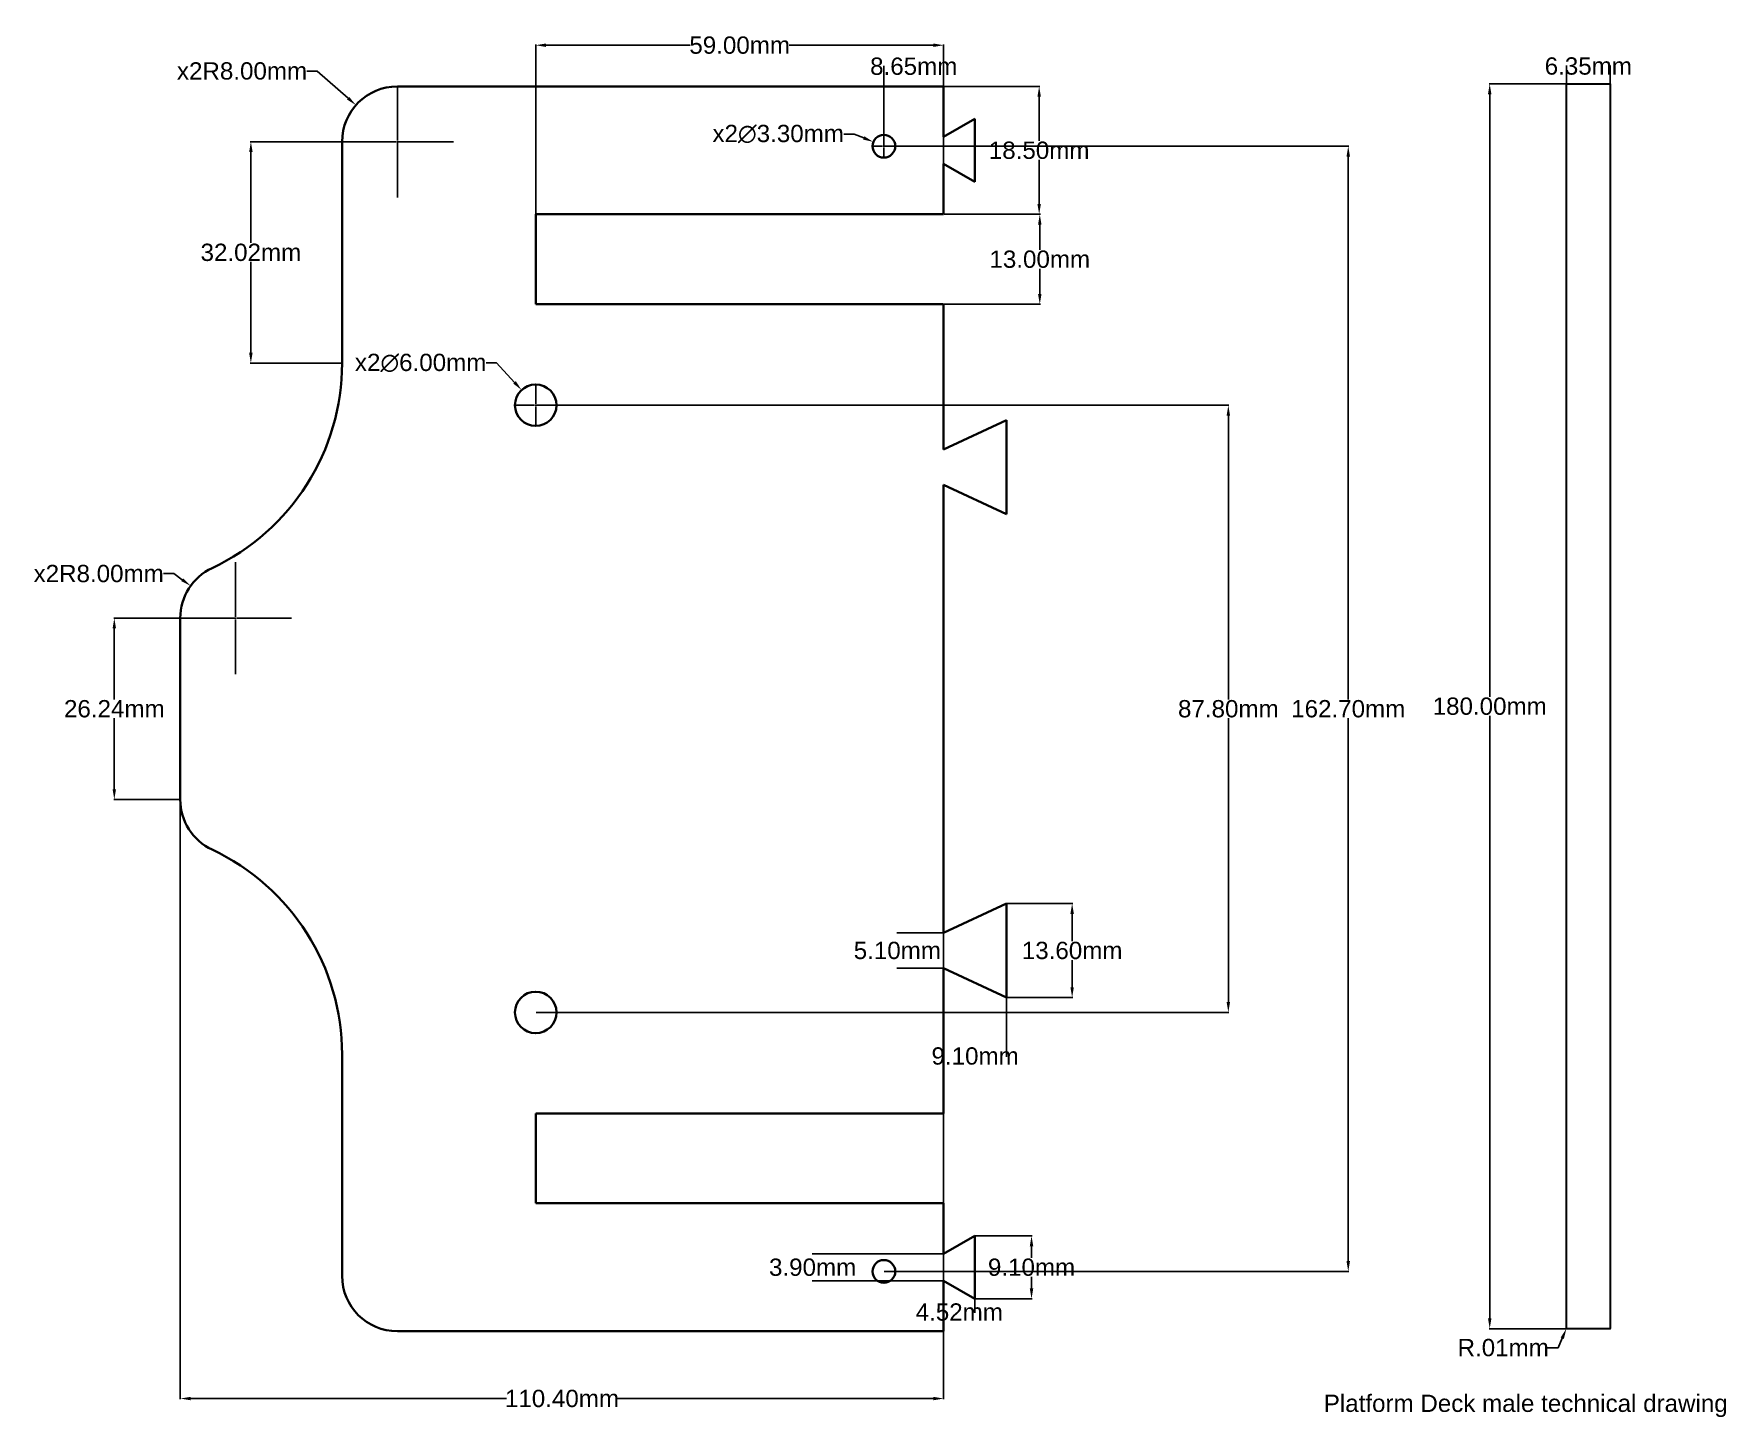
# Model space of a CAD drawing. Header units: millimetres. Extents: x -132 to 113, y -102 to 98.
import ezdxf

# ---------------------------------------------------------------- set-up
doc = ezdxf.new("R2010")
doc.units = ezdxf.units.MM
doc.layers.get('0').update_dxf_attribs({"color": 250, "lineweight": 35})
doc.layers.add('cotas', color=251, linetype='Continuous')
doc.styles.get("Standard").update_dxf_attribs({"font": 'arial.ttf'})
doc.dimstyles.new('j', dxfattribs={"dimtxt": 2.5, "dimasz": 1.5, "dimexe": 0.09, "dimexo": 0.0625, "dimgap": 0.09, "dimtad": 0, "dimtih": 1, "dimtoh": 1, "dimzin": 4, "dimdsep": 46, "dimtxsty": 'Standard', "dimcen": -0.09, "dimadec": 0, "dimazin": 0, "dimtfac": 1, "dimtix": 1, "dimtofl": 0, "dimtmove": 0, "dimatfit": 3, "dimfxl": 1, "dimtolj": 1, "dimtzin": 0, "dimarcsym": 0})

# ---------------------------------------------------------------- blocks, each defined once
blk = doc.blocks.new('*D1')
at = {"layer": 'cotas', "color": 0, "lineweight": -2, "transparency": 16777216}
for p, q in [((-87.06, 82), (-100.28, 82)), ((-100.19, 80.5), (-100.19, 67.36)), ((-100.19, 51.48), (-100.19, 64.62)), ((-87.06, 49.98), (-100.28, 49.98))]:
    blk.add_line(p, q, dxfattribs=at)
at = {"layer": 'cotas', "color": 0, "transparency": 16777216}
for points in [[(-100.44, 80.5), (-99.94, 80.5), (-100.19, 82)], [(-100.44, 51.48), (-99.94, 51.48), (-100.19, 49.98)]]:
    blk.add_solid(points, dxfattribs=at)
at = {"layer": 'Defpoints', "color": 0, "transparency": 16777216}
for p in [(-100.19, 82), (-87, 82), (-87, 49.98)]:
    blk.add_point(p, dxfattribs=at)
at = {"layer": 'cotas', "color": 0, "transparency": 16777216, "insert": (-100.19, 65.99), "char_height": 2.5, "attachment_point": 5}
blk.add_mtext('\\A1;32.02mm', dxfattribs=at)
blk = doc.blocks.new('*D2')
at = {"layer": 'cotas', "color": 0, "lineweight": -2, "transparency": 16777216}
for p, q in [((0.06, 90), (13.9, 90)), ((13.81, 88.5), (13.81, 82.12)), ((13.81, 73), (13.81, 79.38)), ((0.06, 71.5), (13.9, 71.5))]:
    blk.add_line(p, q, dxfattribs=at)
at = {"layer": 'cotas', "color": 0, "transparency": 16777216}
for points in [[(13.56, 88.5), (14.06, 88.5), (13.81, 90)], [(13.56, 73), (14.06, 73), (13.81, 71.5)]]:
    blk.add_solid(points, dxfattribs=at)
at = {"layer": 'Defpoints', "color": 0, "transparency": 16777216}
for p in [(0, 90), (13.81, 90), (0, 71.5)]:
    blk.add_point(p, dxfattribs=at)
at = {"layer": 'cotas', "color": 0, "transparency": 16777216, "insert": (13.81, 80.75), "char_height": 2.5, "attachment_point": 5}
blk.add_mtext('\\A1;18.50mm', dxfattribs=at)
blk = doc.blocks.new('*D4')
at = {"layer": 'cotas', "color": 0, "lineweight": -2, "transparency": 16777216}
for p, q in [((-58.94, 43.9), (41.26, 43.9)), ((41.17, 42.4), (41.17, 1.37)), ((41.17, -42.4), (41.17, -1.37)), ((-58.94, -43.9), (41.26, -43.9))]:
    blk.add_line(p, q, dxfattribs=at)
at = {"layer": 'cotas', "color": 0, "transparency": 16777216}
for points in [[(40.92, 42.4), (41.42, 42.4), (41.17, 43.9)], [(40.92, -42.4), (41.42, -42.4), (41.17, -43.9)]]:
    blk.add_solid(points, dxfattribs=at)
at = {"layer": 'Defpoints', "color": 0, "transparency": 16777216}
for p in [(-59, 43.9), (-59, -43.9), (41.17, -43.9)]:
    blk.add_point(p, dxfattribs=at)
at = {"layer": 'cotas', "color": 0, "transparency": 16777216, "insert": (41.17, 0), "char_height": 2.5, "attachment_point": 5}
blk.add_mtext('\\A1;87.80mm', dxfattribs=at)
blk = doc.blocks.new('*D5')
at = {"layer": 'cotas', "color": 0, "lineweight": -2, "transparency": 16777216}
for p, q in [((0.06, 71.5), (13.99, 71.5)), ((13.9, 70), (13.9, 66.37)), ((13.9, 60), (13.9, 63.63)), ((0.06, 58.5), (13.99, 58.5))]:
    blk.add_line(p, q, dxfattribs=at)
at = {"layer": 'cotas', "color": 0, "transparency": 16777216}
for points in [[(13.65, 70), (14.15, 70), (13.9, 71.5)], [(13.65, 60), (14.15, 60), (13.9, 58.5)]]:
    blk.add_solid(points, dxfattribs=at)
at = {"layer": 'Defpoints', "color": 0, "transparency": 16777216}
for p in [(0, 71.5), (13.9, 71.5), (0, 58.5)]:
    blk.add_point(p, dxfattribs=at)
at = {"layer": 'cotas', "color": 0, "transparency": 16777216, "insert": (13.9, 65), "char_height": 2.5, "attachment_point": 5}
blk.add_mtext('\\A1;13.00mm', dxfattribs=at)
blk = doc.blocks.new('*D6')
at = {"layer": 'cotas', "color": 0, "lineweight": -2, "transparency": 16777216}
for p, q in [((-59, 71.56), (-59, 96.04)), ((-57.5, 95.95), (-36.68, 95.95)), ((-1.5, 95.95), (-22.32, 95.95)), ((0, 71.56), (0, 96.04))]:
    blk.add_line(p, q, dxfattribs=at)
at = {"layer": 'cotas', "color": 0, "transparency": 16777216}
for points in [[(-57.5, 96.2), (-57.5, 95.7), (-59, 95.95)], [(-1.5, 96.2), (-1.5, 95.7), (0, 95.95)]]:
    blk.add_solid(points, dxfattribs=at)
at = {"layer": 'Defpoints', "color": 0, "transparency": 16777216}
for p in [(0, 95.95), (-59, 71.5), (0, 71.5)]:
    blk.add_point(p, dxfattribs=at)
at = {"layer": 'cotas', "color": 0, "transparency": 16777216, "insert": (-29.5, 95.95), "char_height": 2.5, "attachment_point": 5}
blk.add_mtext('\\A1;59.00mm', dxfattribs=at)
blk = doc.blocks.new('*D7')
at = {"layer": 'cotas', "color": 0, "lineweight": -2, "transparency": 16777216}
for p, q in [((-110.46, 13.12), (-120.03, 13.12)), ((-119.94, 11.62), (-119.94, 1.37)), ((-119.94, -11.62), (-119.94, -1.37)), ((-110.46, -13.12), (-120.03, -13.12))]:
    blk.add_line(p, q, dxfattribs=at)
at = {"layer": 'cotas', "color": 0, "transparency": 16777216}
for points in [[(-120.19, 11.62), (-119.69, 11.62), (-119.94, 13.12)], [(-120.19, -11.62), (-119.69, -11.62), (-119.94, -13.12)]]:
    blk.add_solid(points, dxfattribs=at)
at = {"layer": 'Defpoints', "color": 0, "transparency": 16777216}
for p in [(-110.4, 13.12), (-119.94, -13.12), (-110.4, -13.12)]:
    blk.add_point(p, dxfattribs=at)
at = {"layer": 'cotas', "color": 0, "transparency": 16777216, "insert": (-119.94, 0), "char_height": 2.5, "attachment_point": 5}
blk.add_mtext('\\A1;26.24mm', dxfattribs=at)
blk = doc.blocks.new('*D8')
at = {"layer": 'cotas', "color": 0, "lineweight": -2, "transparency": 16777216}
for p, q in [((-0.06, -32.4), (-6.79, -32.4)), ((-0.06, -37.5), (-6.79, -37.5))]:
    blk.add_line(p, q, dxfattribs=at)
at = {"layer": 'Defpoints', "color": 0, "transparency": 16777216}
for p in [(-6.7, -32.4), (0, -32.4), (0, -37.5)]:
    blk.add_point(p, dxfattribs=at)
at = {"layer": 'cotas', "color": 0, "transparency": 16777216, "insert": (-6.7, -34.95), "char_height": 2.5, "attachment_point": 5}
blk.add_mtext('\\A1;5.10mm', dxfattribs=at)
blk = doc.blocks.new('*D9')
at = {"layer": 'cotas', "color": 0, "lineweight": -2, "transparency": 16777216}
for p, q in [((9.16, -28.15), (18.67, -28.15)), ((18.58, -29.65), (18.58, -33.58)), ((18.58, -40.25), (18.58, -36.32)), ((9.16, -41.75), (18.67, -41.75))]:
    blk.add_line(p, q, dxfattribs=at)
at = {"layer": 'cotas', "color": 0, "transparency": 16777216}
for points in [[(18.33, -29.65), (18.83, -29.65), (18.58, -28.15)], [(18.33, -40.25), (18.83, -40.25), (18.58, -41.75)]]:
    blk.add_solid(points, dxfattribs=at)
at = {"layer": 'Defpoints', "color": 0, "transparency": 16777216}
for p in [(9.1, -28.15), (18.58, -28.15), (9.1, -41.75)]:
    blk.add_point(p, dxfattribs=at)
at = {"layer": 'cotas', "color": 0, "transparency": 16777216, "insert": (18.58, -34.95), "char_height": 2.5, "attachment_point": 5}
blk.add_mtext('\\A1;13.60mm', dxfattribs=at)
blk = doc.blocks.new('*D10')
at = {"layer": 'cotas', "color": 0, "lineweight": -2, "transparency": 16777216}
for p, q in [((-8.59, 81.35), (58.6, 81.35)), ((58.51, 79.85), (58.51, 1.37)), ((58.51, -79.85), (58.51, -1.37)), ((-8.59, -81.35), (58.6, -81.35))]:
    blk.add_line(p, q, dxfattribs=at)
at = {"layer": 'cotas', "color": 0, "transparency": 16777216}
for points in [[(58.26, 79.85), (58.76, 79.85), (58.51, 81.35)], [(58.26, -79.85), (58.76, -79.85), (58.51, -81.35)]]:
    blk.add_solid(points, dxfattribs=at)
at = {"layer": 'Defpoints', "color": 0, "transparency": 16777216}
for p in [(-8.65, 81.35), (58.51, 81.35), (-8.65, -81.35)]:
    blk.add_point(p, dxfattribs=at)
at = {"layer": 'cotas', "color": 0, "transparency": 16777216, "insert": (58.51, 0), "char_height": 2.5, "attachment_point": 5}
blk.add_mtext('\\A1;162.70mm', dxfattribs=at)
blk = doc.blocks.new('*D12')
at = {"layer": 'cotas', "color": 0, "lineweight": -2, "transparency": 16777216}
for p, q in [((-8.65, 81.41), (-8.65, 92.99)), ((0, 81.41), (0, 92.99))]:
    blk.add_line(p, q, dxfattribs=at)
at = {"layer": 'Defpoints', "color": 0, "transparency": 16777216}
for p in [(-8.65, 92.9), (-8.65, 81.35), (0, 81.35)]:
    blk.add_point(p, dxfattribs=at)
at = {"layer": 'cotas', "color": 0, "transparency": 16777216, "insert": (-4.33, 92.9), "char_height": 2.5, "attachment_point": 5}
blk.add_mtext('\\A1;8.65mm', dxfattribs=at)
blk = doc.blocks.new('*D13')
at = {"layer": 'cotas', "color": 0, "lineweight": -2, "transparency": 16777216}
for p, q in [((-110.4, -0.06), (-110.4, -99.82)), ((0, -0.06), (0, -99.82)), ((-108.9, -99.73), (-63.24, -99.73)), ((-1.5, -99.73), (-47.16, -99.73))]:
    blk.add_line(p, q, dxfattribs=at)
at = {"layer": 'cotas', "color": 0, "transparency": 16777216}
for points in [[(-108.9, -99.48), (-108.9, -99.98), (-110.4, -99.73)], [(-1.5, -99.48), (-1.5, -99.98), (0, -99.73)]]:
    blk.add_solid(points, dxfattribs=at)
at = {"layer": 'Defpoints', "color": 0, "transparency": 16777216}
for p in [(-110.4, 0), (0, 0), (0, -99.73)]:
    blk.add_point(p, dxfattribs=at)
at = {"layer": 'cotas', "color": 0, "transparency": 16777216, "insert": (-55.2, -99.73), "char_height": 2.5, "attachment_point": 5}
blk.add_mtext('\\A1;110.40mm', dxfattribs=at)
blk = doc.blocks.new('*D14')
at = {"layer": 'cotas', "color": 0, "lineweight": -2, "transparency": 16777216}
for p, q in [((0, -35.01), (0, -50.3)), ((9.1, -35.01), (9.1, -50.3))]:
    blk.add_line(p, q, dxfattribs=at)
at = {"layer": 'Defpoints', "color": 0, "transparency": 16777216}
for p in [(0, -34.95), (9.1, -34.95), (0, -50.21)]:
    blk.add_point(p, dxfattribs=at)
at = {"layer": 'cotas', "color": 0, "transparency": 16777216, "insert": (4.55, -50.21), "char_height": 2.5, "attachment_point": 5}
blk.add_mtext('\\A1;9.10mm', dxfattribs=at)
blk = doc.blocks.new('*D15')
at = {"layer": 'cotas', "color": 0, "lineweight": -2, "transparency": 16777216}
for p, q in [((4.58, -76.2), (12.8, -76.2)), ((12.71, -77.7), (12.71, -79.38)), ((12.71, -83.8), (12.71, -82.12)), ((4.58, -85.3), (12.8, -85.3))]:
    blk.add_line(p, q, dxfattribs=at)
at = {"layer": 'cotas', "color": 0, "transparency": 16777216}
for points in [[(12.46, -77.7), (12.96, -77.7), (12.71, -76.2)], [(12.46, -83.8), (12.96, -83.8), (12.71, -85.3)]]:
    blk.add_solid(points, dxfattribs=at)
at = {"layer": 'Defpoints', "color": 0, "transparency": 16777216}
for p in [(4.52, -76.2), (12.71, -76.2), (4.52, -85.3)]:
    blk.add_point(p, dxfattribs=at)
at = {"layer": 'cotas', "color": 0, "transparency": 16777216, "insert": (12.71, -80.75), "char_height": 2.5, "attachment_point": 5}
blk.add_mtext('\\A1;9.10mm', dxfattribs=at)
blk = doc.blocks.new('*D16')
at = {"layer": 'cotas', "color": 0, "lineweight": -2, "transparency": 16777216}
for p, q in [((-0.06, -78.8), (-19.04, -78.8)), ((-0.06, -82.7), (-19.04, -82.7))]:
    blk.add_line(p, q, dxfattribs=at)
at = {"layer": 'Defpoints', "color": 0, "transparency": 16777216}
for p in [(0, -78.8), (-18.95, -82.7), (0, -82.7)]:
    blk.add_point(p, dxfattribs=at)
at = {"layer": 'cotas', "color": 0, "transparency": 16777216, "insert": (-18.95, -80.75), "char_height": 2.5, "attachment_point": 5}
blk.add_mtext('\\A1;3.90mm', dxfattribs=at)
blk = doc.blocks.new('*D17')
at = {"layer": 'cotas', "color": 0, "lineweight": -2, "transparency": 16777216}
for p, q in [((0, -80.81), (0, -87.32)), ((4.52, -80.81), (4.52, -87.32))]:
    blk.add_line(p, q, dxfattribs=at)
at = {"layer": 'Defpoints', "color": 0, "transparency": 16777216}
for p in [(0, -80.75), (4.52, -80.75), (0, -87.23)]:
    blk.add_point(p, dxfattribs=at)
at = {"layer": 'cotas', "color": 0, "transparency": 16777216, "insert": (2.26, -87.23), "char_height": 2.5, "attachment_point": 5}
blk.add_mtext('\\A1;4.52mm', dxfattribs=at)
blk = doc.blocks.new('*D18')
at = {"layer": 'cotas', "color": 0, "lineweight": -2, "transparency": 16777216}
for p, q in [((-92.09, 92.22), (-90.59, 92.22)), ((-90.59, 92.22), (-86.12, 88.29)), ((-79, 82.18), (-79, 90.09)), ((-79.18, 82), (-87.09, 82)), ((-79.09, 82), (-78.91, 82)), ((-79, 81.91), (-79, 82.09)), ((-79, 81.82), (-79, 73.91)), ((-78.82, 82), (-70.91, 82))]:
    blk.add_line(p, q, dxfattribs=at)
at = {"layer": 'cotas', "color": 0, "transparency": 16777216}
blk.add_solid([(-85.96, 88.47), (-86.29, 88.1), (-85, 87.29)], dxfattribs=at)
at = {"layer": 'Defpoints', "color": 0, "transparency": 16777216}
for p in [(-85, 87.29), (-79, 82)]:
    blk.add_point(p, dxfattribs=at)
at = {"layer": 'cotas', "color": 0, "transparency": 16777216, "insert": (-101.47, 92.22), "char_height": 2.5, "attachment_point": 5}
blk.add_mtext('\\A1;x2R8.00mm', dxfattribs=at)
blk = doc.blocks.new('*D19')
at = {"layer": 'cotas', "color": 0, "lineweight": -2, "transparency": 16777216}
for p, q in [((-66.17, 50.01), (-64.67, 50.01)), ((-64.67, 50.01), (-62.06, 47.2)), ((-59, 44.08), (-59, 46.99)), ((-59.18, 43.9), (-62.09, 43.9)), ((-59.09, 43.9), (-58.91, 43.9)), ((-59, 43.81), (-59, 43.99)), ((-59, 43.72), (-59, 40.81)), ((-58.82, 43.9), (-55.91, 43.9))]:
    blk.add_line(p, q, dxfattribs=at)
at = {"layer": 'cotas', "color": 0, "transparency": 16777216}
blk.add_solid([(-61.88, 47.37), (-62.24, 47.03), (-61.04, 46.1)], dxfattribs=at)
at = {"layer": 'Defpoints', "color": 0, "transparency": 16777216}
for p in [(-61.04, 46.1), (-56.96, 41.7)]:
    blk.add_point(p, dxfattribs=at)
at = {"layer": 'cotas', "color": 0, "transparency": 16777216, "insert": (-75.64, 50.01), "char_height": 2.5, "attachment_point": 5}
blk.add_mtext('\\A1;x2∅6.00mm', dxfattribs=at)
blk = doc.blocks.new('*D20')
at = {"layer": 'cotas', "color": 0, "lineweight": -2, "transparency": 16777216}
for p, q in [((-14.45, 83.11), (-12.95, 83.11)), ((-12.95, 83.11), (-11.56, 82.54)), ((-8.83, 81.35), (-10.39, 81.35)), ((-8.74, 81.35), (-8.56, 81.35)), ((-8.65, 81.53), (-8.65, 83.09)), ((-8.65, 81.26), (-8.65, 81.44)), ((-8.65, 81.17), (-8.65, 79.61)), ((-8.47, 81.35), (-6.91, 81.35))]:
    blk.add_line(p, q, dxfattribs=at)
at = {"layer": 'cotas', "color": 0, "transparency": 16777216}
blk.add_solid([(-11.47, 82.78), (-11.66, 82.31), (-10.18, 81.98)], dxfattribs=at)
at = {"layer": 'Defpoints', "color": 0, "transparency": 16777216}
for p in [(-10.18, 81.98), (-7.12, 80.72)]:
    blk.add_point(p, dxfattribs=at)
at = {"layer": 'cotas', "color": 0, "transparency": 16777216, "insert": (-23.93, 83.11), "char_height": 2.5, "attachment_point": 5}
blk.add_mtext('\\A1;x2∅3.30mm', dxfattribs=at)
blk = doc.blocks.new('*D21')
at = {"layer": 'cotas', "color": 0, "lineweight": -2, "transparency": 16777216}
for p, q in [((-102.4, 13.3), (-102.4, 21.21)), ((-112.83, 19.55), (-111.33, 19.55)), ((-111.33, 19.55), (-110.11, 18.67)), ((-102.58, 13.12), (-110.49, 13.12)), ((-102.49, 13.12), (-102.31, 13.12)), ((-102.4, 13.03), (-102.4, 13.21)), ((-102.4, 12.94), (-102.4, 5.03)), ((-102.22, 13.12), (-94.31, 13.12))]:
    blk.add_line(p, q, dxfattribs=at)
at = {"layer": 'cotas', "color": 0, "transparency": 16777216}
blk.add_solid([(-109.96, 18.87), (-110.26, 18.47), (-108.89, 17.79)], dxfattribs=at)
at = {"layer": 'Defpoints', "color": 0, "transparency": 16777216}
for p in [(-108.89, 17.79), (-102.4, 13.12)]:
    blk.add_point(p, dxfattribs=at)
at = {"layer": 'cotas', "color": 0, "transparency": 16777216, "insert": (-122.2, 19.55), "char_height": 2.5, "attachment_point": 5}
blk.add_mtext('\\A1;x2R8.00mm', dxfattribs=at)
blk = doc.blocks.new('*D29')
at = {"layer": 'cotas', "color": 0, "lineweight": -2, "transparency": 16777216}
for p, q in [((90.06, 90.42), (90.06, 93.02)), ((96.41, 90.42), (96.41, 93.02))]:
    blk.add_line(p, q, dxfattribs=at)
at = {"layer": 'Defpoints', "color": 0, "transparency": 16777216}
for p in [(96.41, 92.93), (90.06, 90.36), (96.41, 90.36)]:
    blk.add_point(p, dxfattribs=at)
at = {"layer": 'cotas', "color": 0, "transparency": 16777216, "insert": (93.23, 92.93), "char_height": 2.5, "attachment_point": 5}
blk.add_mtext('\\A1;6.35mm', dxfattribs=at)
blk = doc.blocks.new('*D30')
at = {"layer": 'cotas', "color": 0, "lineweight": -2, "transparency": 16777216}
for p, q in [((90, 90.37), (78.88, 90.37)), ((78.97, 88.87), (78.97, 1.74)), ((78.97, -88.13), (78.97, -1)), ((90, -89.63), (78.88, -89.63))]:
    blk.add_line(p, q, dxfattribs=at)
at = {"layer": 'cotas', "color": 0, "transparency": 16777216}
for points in [[(78.72, 88.87), (79.22, 88.87), (78.97, 90.37)], [(78.72, -88.13), (79.22, -88.13), (78.97, -89.63)]]:
    blk.add_solid(points, dxfattribs=at)
at = {"layer": 'Defpoints', "color": 0, "transparency": 16777216}
for p in [(90.07, 90.37), (78.97, -89.63), (90.07, -89.63)]:
    blk.add_point(p, dxfattribs=at)
at = {"layer": 'cotas', "color": 0, "transparency": 16777216, "insert": (78.97, 0.37), "char_height": 2.5, "attachment_point": 5}
blk.add_mtext('\\A1;180.00mm', dxfattribs=at)
blk = doc.blocks.new('*D31')
at = {"layer": 'cotas', "color": 0, "lineweight": -2, "transparency": 16777216}
for p, q in [((89.98, -89.62), (90.16, -89.62)), ((90.07, -89.71), (90.07, -89.53)), ((87.35, -92.37), (88.85, -92.37)), ((88.85, -92.37), (89.46, -91))]:
    blk.add_line(p, q, dxfattribs=at)
at = {"layer": 'cotas', "color": 0, "transparency": 16777216}
blk.add_solid([(89.23, -90.9), (89.69, -91.1), (90.06, -89.63)], dxfattribs=at)
at = {"layer": 'Defpoints', "color": 0, "transparency": 16777216}
for p in [(90.06, -89.63), (90.07, -89.62)]:
    blk.add_point(p, dxfattribs=at)
at = {"layer": 'cotas', "color": 0, "transparency": 16777216, "insert": (80.92, -92.37), "char_height": 2.5, "attachment_point": 5}
blk.add_mtext('\\A1;R.01mm', dxfattribs=at)

msp = doc.modelspace()

# ---------------------------------------------------------------- linework, layer by layer
for p, q in [((0, 90), (-79, 90)), ((0, 90), (0, 82.7)), ((4.52, 85.3), (0, 82.7)), ((4.52, 80.75), (4.52, 85.3)), ((-87, 49.979), (-87, 82)), ((0, 71.5), (0, 78.8)), ((4.52, 76.2), (0, 78.8)), ((4.52, 80.75), (4.52, 76.2)), ((0, 71.5), (-59, 71.5)), ((-59, 58.5), (-59, 71.5)), ((0, 58.5), (-59, 58.5)), ((0, 58.5), (0, 37.5)), ((9.1, 41.75), (0, 37.5)), ((9.1, 34.95), (9.1, 41.75)), ((9.1, 34.95), (9.1, 28.15)), ((9.1, 28.15), (0, 32.4)), ((0, 32.4), (0, 0)), ((-110.4, 0), (-110.4, 13.12)), ((-110.4, 0), (-110.4, -13.12)), ((0, -32.4), (0, 0)), ((9.1, -28.15), (0, -32.4)), ((9.1, -34.95), (9.1, -28.15)), ((9.1, -34.95), (9.1, -41.75)), ((0, -58.5), (0, -37.5)), ((9.1, -41.75), (0, -37.5)), ((-87, -49.979), (-87, -82)), ((0, -58.5), (-59, -58.5)), ((-59, -58.5), (-59, -71.5)), ((0, -71.5), (-59, -71.5)), ((0, -71.5), (0, -78.8)), ((4.52, -76.2), (0, -78.8)), ((4.52, -80.75), (4.52, -76.2)), ((4.52, -80.75), (4.52, -85.3)), ((0, -90), (0, -82.7)), ((4.52, -85.3), (0, -82.7)), ((0, -90), (-79, -90))]:
    msp.add_line(p, q)
at = {"lineweight": 30}
for p, q in [((90.057, -89.619), (90.057, 90.361)), ((90.067, 90.371), (96.397, 90.371)), ((96.407, 90.361), (96.407, -89.619)), ((96.397, -89.629), (90.067, -89.629))]:
    msp.add_line(p, q, dxfattribs=at)
for centre, radius in [((-8.65, 81.35), 1.65), ((-59, 43.9), 3), ((-59, -43.9), 3), ((-8.65, -81.35), 1.65)]:
    msp.add_circle(centre, radius)
for centre, radius, start, end in [((-79, 82), 8, 90, 180), ((-119.729, 49.979), 32.729, 295.18083, 0), ((-102.4, 13.12), 8, 115.18083, 180), ((-102.4, -13.12), 8, 180, 244.81917), ((-119.729, -49.979), 32.729, 0, 64.81917), ((-79, -82), 8, 180, 270)]:
    msp.add_arc(centre, radius, start, end)
for centre, start, end in [((90.067, 90.361), 90, 180), ((96.397, 90.361), 0, 90), ((90.067, -89.619), 180, 270), ((96.397, -89.619), 270, 0)]:
    msp.add_arc(centre, 0.01, start, end, dxfattribs=at)

# ---------------------------------------------------------------- texts
at = {"layer": 'cotas', "insert": (54.971, -99.161), "char_height": 2.5, "attachment_point": 1}
msp.add_mtext_dynamic_manual_height_columns('Platform Deck male technical drawing', width=92.83788, gutter_width=12.5, heights=[0], dxfattribs=at)

# ---------------------------------------------------------------- dimensions: what is measured, and where the dimension line sits
at = {"layer": 'cotas'}
for base, p1, p2, picture, middle in [((0, 95.955), (-59, 71.5), (0, 71.5), '*D6', (-29.5, 95.955)), ((-8.65, 92.902), (0, 81.35), (-8.65, 81.35), '*D12', (-4.325, 92.902)), ((96.407, 92.932), (90.057, 90.361), (96.407, 90.361), '*D29', (93.232, 92.932)), ((0, -99.73), (-110.4, 0), (0, 0), '*D13', (-55.2, -99.73)), ((0, -50.211), (9.1, -34.95), (0, -34.95), '*D14', (4.55, -50.211)), ((0, -87.227), (4.52, -80.75), (0, -80.75), '*D17', (2.26, -87.227))]:
    dim = msp.add_linear_dim(base=base, p1=p1, p2=p2, dimstyle='j', override={"dimpost": 'mm'}, dxfattribs=at)
    dim.commit()
    dim.dimension.update_dxf_attribs({"geometry": picture, "text_midpoint": middle})
dim = msp.add_radius_dim(center=(-79, 82), mpoint=(-84.999, 87.293), text='x2<>', dimstyle='j', override={"dimpost": 'mm'}, dxfattribs=at)
dim.commit()
dim.dimension.update_dxf_attribs({"geometry": '*D18', "text_midpoint": (-101.465, 92.225), "dimtype": 164})
for base, p1, p2, picture, middle in [((13.809, 90), (0, 71.5), (0, 90), '*D2', (13.809, 80.75)), ((78.974, -89.629), (90.067, 90.371), (90.067, -89.629), '*D30', (78.974, 0.371)), ((-100.186, 82), (-87, 49.979), (-87, 82), '*D1', (-100.186, 65.989)), ((13.899, 71.5), (0, 58.5), (0, 71.5), '*D5', (13.899, 65)), ((41.174, -43.9), (-59, 43.9), (-59, -43.9), '*D4', (41.174, 0)), ((-119.936, -13.12), (-110.4, 13.12), (-110.4, -13.12), '*D7', (-119.936, 0)), ((18.584, -28.15), (9.1, -41.75), (9.1, -28.15), '*D9', (18.584, -34.95)), ((-6.704, -32.4), (0, -37.5), (0, -32.4), '*D8', (-6.704, -34.95)), ((12.715, -76.2), (4.52, -85.3), (4.52, -76.2), '*D15', (12.715, -80.75)), ((-18.947, -82.7), (0, -78.8), (0, -82.7), '*D16', (-18.947, -80.75))]:
    dim = msp.add_linear_dim(base=base, p1=p1, p2=p2, angle=90, dimstyle='j', override={"dimpost": 'mm'}, dxfattribs=at)
    dim.commit()
    dim.dimension.update_dxf_attribs({"geometry": picture, "text_midpoint": middle})
for p1, p2, picture, middle in [((-7.123, 80.724), (-10.177, 81.976), '*D20', (-23.928, 83.114)), ((-56.961, 41.699), (-61.039, 46.101), '*D19', (-75.64, 50.014))]:
    dim = msp.add_diameter_dim_2p(p1=p1, p2=p2, text='x2<>', dimstyle='j', override={"dimpost": 'mm'}, dxfattribs=at)
    dim.commit()
    dim.dimension.update_dxf_attribs({"geometry": picture, "text_midpoint": middle, "dimtype": 163})
dim = msp.add_aligned_dim(p1=(-8.65, -81.35), p2=(-8.65, 81.35), distance=-67.155, dimstyle='j', override={"dimpost": 'mm'}, dxfattribs=at)
dim.commit()
dim.dimension.update_dxf_attribs({"geometry": '*D10', "text_midpoint": (58.505, 0)})
dim = msp.add_radius_dim(center=(-102.4, 13.12), mpoint=(-108.892, 17.794), text='x2<>', dimstyle='j', override={"dimpost": 'mm'}, dxfattribs=at)
dim.commit()
dim.dimension.update_dxf_attribs({"geometry": '*D21', "text_midpoint": (-122.205, 19.547)})
dim = msp.add_radius_dim(center=(90.067, -89.619), mpoint=(90.063, -89.628), dimstyle='j', override={"dimpost": 'mm'}, dxfattribs=at)
dim.commit()
dim.dimension.update_dxf_attribs({"geometry": '*D31', "text_midpoint": (80.915, -92.373)})

doc.saveas('drawing.dxf')
